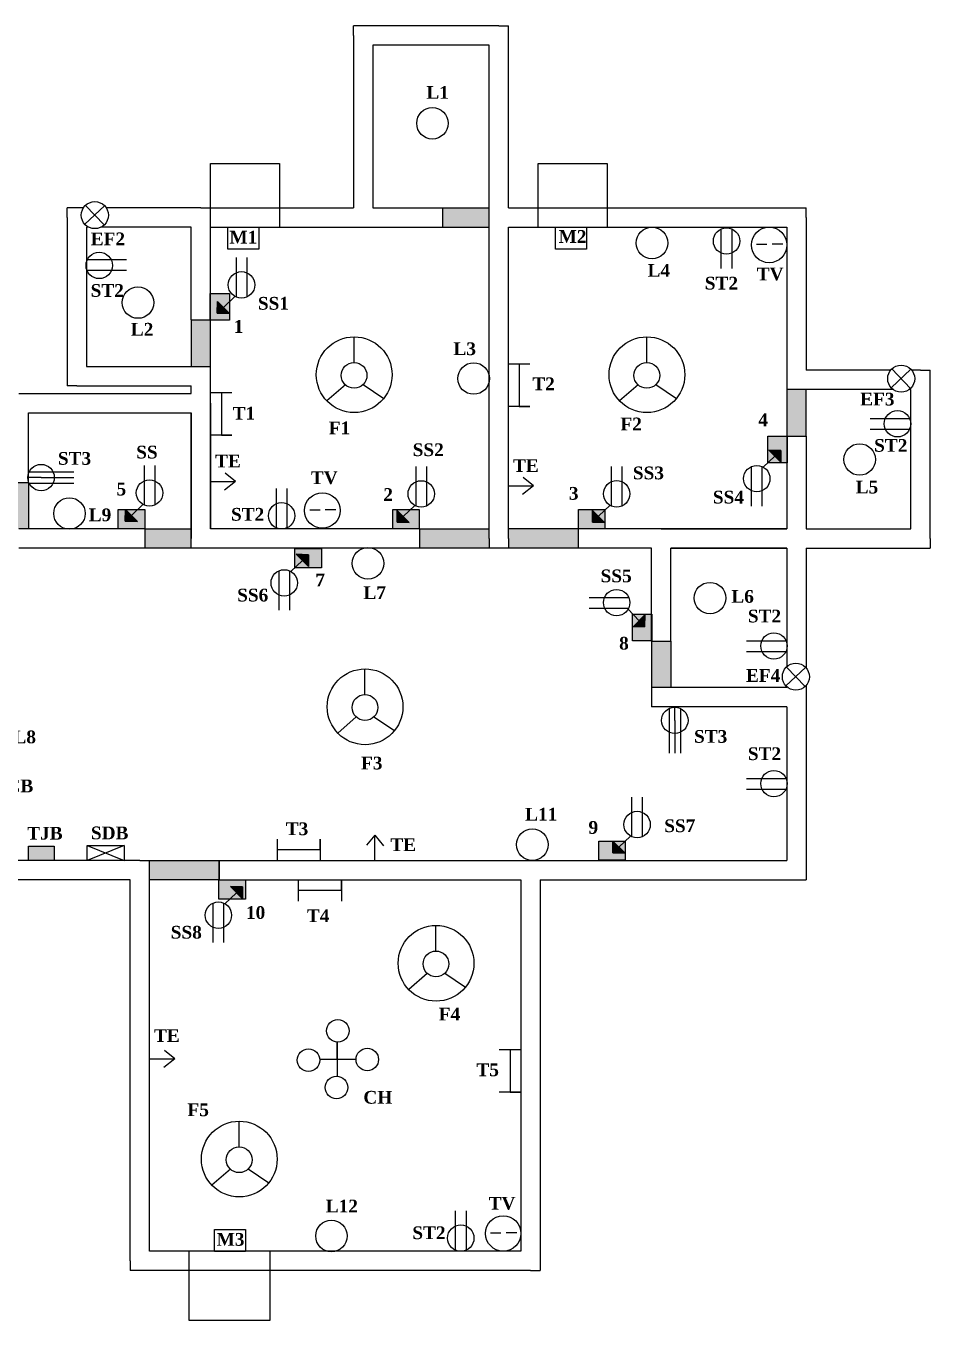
# Model space of a CAD drawing. Header units: inches. Extents: x 2486 to 5464, y -1217 to 422.
# Drawn here: x 4997 to 5464, y -286 to 382 of the extents above; entities that cross this region are included whole.
import ezdxf

# ---------------------------------------------------------------- set-up
doc = ezdxf.new("R2010")
doc.units = ezdxf.units.IN
doc.header["$MEASUREMENT"] = 0

msp = doc.modelspace()

# ---------------------------------------------------------------- hatches: boundary and pattern name
h = msp.add_hatch(color=256)
h.set_gradient(color2=(105, 105, 105), one_color=1, tint=0.41, name='CYLINDER')
h.paths.add_polyline_path([(5235.97, 278.48), (5235.97, 283.48), (5235.97, 288.48), (5211.97, 288.48), (5211.97, 278.48)])
h = msp.add_hatch(color=256)
h.set_gradient(color1=(91, 89, 95), color2=(56, 54, 58), one_color=1, tint=0.22, name='CYLINDER')
h.paths.add_polyline_path([(5091.9, 244.12), (5091.9, 230.43), (5101.81, 230.43), (5101.81, 244.12)])
h = msp.add_hatch(color=256)
h.set_gradient(color1=(189, 189, 189), one_color=1, tint=1, name='CYLINDER')
h.paths.add_polyline_path([(5091.9, 244.12), (5091.9, 230.43), (5101.81, 230.43), (5101.81, 244.12)])
h = msp.add_hatch(color=256)
h.set_gradient(color1=(189, 189, 189), color2=(207, 207, 207), one_color=1, tint=0.81, name='CYLINDER')
h.paths.add_polyline_path([(5101.81, 244.12), (5091.9, 244.12), (5091.9, 230.43), (5101.81, 230.43)])
h = msp.add_hatch(color=256)
h.set_gradient(color1=(161, 161, 161), color2=(105, 105, 105), one_color=1, tint=0.41, name='CYLINDER')
h.paths.add_polyline_path([(5091.9, 244.12), (5091.9, 230.43), (5101.81, 230.43), (5101.81, 244.12)])
h = msp.add_hatch(color=256)
h.set_gradient(color1=(161, 161, 161), color2=(158, 158, 158), one_color=1, tint=0.62, name='CYLINDER')
h.paths.add_polyline_path([(5091.9, 230.43), (5101.81, 230.43), (5101.81, 244.12), (5091.9, 244.12)])
h = msp.add_hatch(color=256)
h.set_gradient(color2=(0, 0, 0), one_color=1)
h.paths.add_polyline_path([(5095.54, 240.1), (5095.49, 234.04), (5101.8, 233.84)])
h = msp.add_hatch(color=256)
h.set_gradient(color2=(105, 105, 105), one_color=1, tint=0.41, name='CYLINDER')
h.paths.add_polyline_path([(5091.97, 230.48), (5081.97, 230.48), (5081.97, 206.48), (5086.97, 206.48), (5091.97, 206.48)])
h = msp.add_hatch(color=256)
h.set_gradient(color2=(105, 105, 105), one_color=1, tint=0.41, name='CYLINDER')
h.paths.add_polyline_path([(5389.97, 170.48), (5399.97, 170.48), (5399.97, 194.48), (5394.97, 194.48), (5389.97, 194.48)])
h = msp.add_hatch(color=256)
h.set_gradient(color1=(91, 89, 95), color2=(56, 54, 58), one_color=1, tint=0.22, name='CYLINDER')
h.paths.add_polyline_path([(5380.09, 170.4), (5380.09, 156.71), (5390, 156.71), (5390, 170.4)])
h = msp.add_hatch(color=256)
h.set_gradient(color1=(189, 189, 189), one_color=1, tint=1, name='CYLINDER')
h.paths.add_polyline_path([(5380.09, 170.4), (5380.09, 156.71), (5390, 156.71), (5390, 170.4)])
h = msp.add_hatch(color=256)
h.set_gradient(color1=(189, 189, 189), color2=(207, 207, 207), one_color=1, tint=0.81, name='CYLINDER')
h.paths.add_polyline_path([(5390, 170.4), (5380.09, 170.4), (5380.09, 156.71), (5390, 156.71)])
h = msp.add_hatch(color=256)
h.set_gradient(color1=(161, 161, 161), color2=(105, 105, 105), one_color=1, tint=0.41, name='CYLINDER')
h.paths.add_polyline_path([(5380.09, 170.4), (5380.09, 156.71), (5390, 156.71), (5390, 170.4)])
h = msp.add_hatch(color=256)
h.set_gradient(color1=(161, 161, 161), color2=(158, 158, 158), one_color=1, tint=0.62, name='CYLINDER')
h.paths.add_polyline_path([(5380.09, 156.71), (5390, 156.71), (5390, 170.4), (5380.09, 170.4)])
h = msp.add_hatch(color=256)
h.set_gradient(color2=(0, 0, 0), one_color=1)
h.paths.add_polyline_path([(5386.81, 157), (5386.86, 163.05), (5380.54, 163.26)])
h = msp.add_hatch(color=256)
h.set_gradient(color2=(105, 105, 105), one_color=1, tint=0.41, name='CYLINDER')
h.paths.add_polyline_path([(4987.97, 122.48), (4992.97, 122.48), (4997.97, 122.48), (4997.97, 146.48), (4987.97, 146.48)])
h = msp.add_hatch(color=256)
h.set_gradient(color1=(91, 89, 95), color2=(56, 54, 58), one_color=1, tint=0.22, name='CYLINDER')
h.paths.add_polyline_path([(5058, 132.48), (5044.3, 132.48), (5044.3, 122.57), (5058, 122.57)])
h = msp.add_hatch(color=256)
h.set_gradient(color1=(189, 189, 189), one_color=1, tint=1, name='CYLINDER')
h.paths.add_polyline_path([(5058, 132.48), (5044.3, 132.48), (5044.3, 122.57), (5058, 122.57)])
h = msp.add_hatch(color=256)
h.set_gradient(color1=(189, 189, 189), color2=(207, 207, 207), one_color=1, tint=0.81, name='CYLINDER')
h.paths.add_polyline_path([(5058, 122.57), (5058, 132.48), (5044.3, 132.48), (5044.3, 122.57)])
h = msp.add_hatch(color=256)
h.set_gradient(color1=(161, 161, 161), color2=(105, 105, 105), one_color=1, tint=0.41, name='CYLINDER')
h.paths.add_polyline_path([(5058, 132.48), (5044.3, 132.48), (5044.3, 122.57), (5058, 122.57)])
h = msp.add_hatch(color=256)
h.set_gradient(color1=(161, 161, 161), color2=(158, 158, 158), one_color=1, tint=0.62, name='CYLINDER')
h.paths.add_polyline_path([(5044.3, 132.48), (5044.3, 122.57), (5058, 122.57), (5058, 132.48)])
h = msp.add_hatch(color=256)
h.set_gradient(color2=(0, 0, 0), one_color=1)
h.paths.add_polyline_path([(5047.99, 132.53), (5047.94, 126.47), (5054.25, 126.27)])
h = msp.add_hatch(color=256)
h.set_gradient(color1=(91, 89, 95), color2=(56, 54, 58), one_color=1, tint=0.22, name='CYLINDER')
h.paths.add_polyline_path([(5199.89, 132.48), (5186.2, 132.48), (5186.2, 122.57), (5199.89, 122.57)])
h = msp.add_hatch(color=256)
h.set_gradient(color1=(189, 189, 189), one_color=1, tint=1, name='CYLINDER')
h.paths.add_polyline_path([(5199.89, 132.48), (5186.2, 132.48), (5186.2, 122.57), (5199.89, 122.57)])
h = msp.add_hatch(color=256)
h.set_gradient(color1=(189, 189, 189), color2=(207, 207, 207), one_color=1, tint=0.81, name='CYLINDER')
h.paths.add_polyline_path([(5199.89, 122.57), (5199.89, 132.48), (5186.2, 132.48), (5186.2, 122.57)])
h = msp.add_hatch(color=256)
h.set_gradient(color1=(161, 161, 161), color2=(105, 105, 105), one_color=1, tint=0.41, name='CYLINDER')
h.paths.add_polyline_path([(5199.89, 132.48), (5186.2, 132.48), (5186.2, 122.57), (5199.89, 122.57)])
h = msp.add_hatch(color=256)
h.set_gradient(color1=(161, 161, 161), color2=(158, 158, 158), one_color=1, tint=0.62, name='CYLINDER')
h.paths.add_polyline_path([(5186.2, 132.48), (5186.2, 122.57), (5199.89, 122.57), (5199.89, 132.48)])
h = msp.add_hatch(color=256)
h.set_gradient(color2=(0, 0, 0), one_color=1)
h.paths.add_polyline_path([(5188.45, 132.05), (5188.41, 126), (5194.72, 125.79)])
h = msp.add_hatch(color=256)
h.set_gradient(color1=(91, 89, 95), color2=(56, 54, 58), one_color=1, tint=0.22, name='CYLINDER')
h.paths.add_polyline_path([(5295.83, 132.48), (5282.14, 132.48), (5282.14, 122.57), (5295.83, 122.57)])
h = msp.add_hatch(color=256)
h.set_gradient(color1=(189, 189, 189), one_color=1, tint=1, name='CYLINDER')
h.paths.add_polyline_path([(5295.83, 132.48), (5282.14, 132.48), (5282.14, 122.57), (5295.83, 122.57)])
h = msp.add_hatch(color=256)
h.set_gradient(color1=(189, 189, 189), color2=(207, 207, 207), one_color=1, tint=0.81, name='CYLINDER')
h.paths.add_polyline_path([(5295.83, 122.57), (5295.83, 132.48), (5282.14, 132.48), (5282.14, 122.57)])
h = msp.add_hatch(color=256)
h.set_gradient(color1=(161, 161, 161), color2=(105, 105, 105), one_color=1, tint=0.41, name='CYLINDER')
h.paths.add_polyline_path([(5295.83, 132.48), (5282.14, 132.48), (5282.14, 122.57), (5295.83, 122.57)])
h = msp.add_hatch(color=256)
h.set_gradient(color1=(161, 161, 161), color2=(158, 158, 158), one_color=1, tint=0.62, name='CYLINDER')
h.paths.add_polyline_path([(5282.14, 132.48), (5282.14, 122.57), (5295.83, 122.57), (5295.83, 132.48)])
h = msp.add_hatch(color=256)
h.set_gradient(color2=(0, 0, 0), one_color=1)
h.paths.add_polyline_path([(5289.47, 132.09), (5289.42, 126.03), (5295.73, 125.83)])
h = msp.add_hatch(color=256)
h.set_gradient(color2=(105, 105, 105), one_color=1, tint=0.41, name='CYLINDER')
h.paths.add_polyline_path([(5057.97, 122.48), (5057.97, 112.48), (5081.97, 112.48), (5081.97, 117.48), (5081.97, 122.48)])
h = msp.add_hatch(color=256)
h.set_gradient(color2=(105, 105, 105), one_color=1, tint=0.41, name='CYLINDER')
h.paths.add_polyline_path([(5199.97, 122.48), (5199.97, 112.48), (5235.97, 112.48), (5235.97, 117.48), (5235.97, 122.48)])
h = msp.add_hatch(color=256)
h.set_gradient(color2=(105, 105, 105), one_color=1, tint=0.41, name='CYLINDER')
h.paths.add_polyline_path([(5245.97, 122.48), (5245.97, 117.48), (5245.97, 112.48), (5281.97, 112.48), (5281.97, 122.48)])
h = msp.add_hatch(color=256)
h.set_gradient(color1=(91, 89, 95), color2=(56, 54, 58), one_color=1, tint=0.22, name='CYLINDER')
h.paths.add_polyline_path([(5149.28, 112.35), (5135.59, 112.35), (5135.59, 102.44), (5149.28, 102.44)])
h = msp.add_hatch(color=256)
h.set_gradient(color1=(189, 189, 189), one_color=1, tint=1, name='CYLINDER')
h.paths.add_polyline_path([(5149.28, 112.35), (5135.59, 112.35), (5135.59, 102.44), (5149.28, 102.44)])
h = msp.add_hatch(color=256)
h.set_gradient(color1=(189, 189, 189), color2=(207, 207, 207), one_color=1, tint=0.81, name='CYLINDER')
h.paths.add_polyline_path([(5149.28, 102.44), (5149.28, 112.35), (5135.59, 112.35), (5135.59, 102.44)])
h = msp.add_hatch(color=256)
h.set_gradient(color1=(161, 161, 161), color2=(105, 105, 105), one_color=1, tint=0.41, name='CYLINDER')
h.paths.add_polyline_path([(5149.28, 112.35), (5135.59, 112.35), (5135.59, 102.44), (5149.28, 102.44)])
h = msp.add_hatch(color=256)
h.set_gradient(color1=(161, 161, 161), color2=(158, 158, 158), one_color=1, tint=0.62, name='CYLINDER')
h.paths.add_polyline_path([(5135.59, 112.35), (5135.59, 102.44), (5149.28, 102.44), (5149.28, 112.35)])
h = msp.add_hatch(color=256)
h.set_gradient(color2=(0, 0, 0), one_color=1)
h.paths.add_polyline_path([(5142.59, 103.11), (5142.64, 109.16), (5136.33, 109.37)])
h = msp.add_hatch(color=256)
h.set_gradient(color1=(91, 89, 95), color2=(56, 54, 58), one_color=1, tint=0.22, name='CYLINDER')
h.paths.add_polyline_path([(5310.17, 78.35), (5310.17, 64.66), (5320.08, 64.66), (5320.08, 78.35)])
h = msp.add_hatch(color=256)
h.set_gradient(color1=(189, 189, 189), one_color=1, tint=1, name='CYLINDER')
h.paths.add_polyline_path([(5310.17, 78.35), (5310.17, 64.66), (5320.08, 64.66), (5320.08, 78.35)])
h = msp.add_hatch(color=256)
h.set_gradient(color1=(189, 189, 189), color2=(207, 207, 207), one_color=1, tint=0.81, name='CYLINDER')
h.paths.add_polyline_path([(5320.08, 78.35), (5310.17, 78.35), (5310.17, 64.66), (5320.08, 64.66)])
h = msp.add_hatch(color=256)
h.set_gradient(color1=(161, 161, 161), color2=(105, 105, 105), one_color=1, tint=0.41, name='CYLINDER')
h.paths.add_polyline_path([(5310.17, 78.35), (5310.17, 64.66), (5320.08, 64.66), (5320.08, 78.35)])
h = msp.add_hatch(color=256)
h.set_gradient(color1=(161, 161, 161), color2=(158, 158, 158), one_color=1, tint=0.62, name='CYLINDER')
h.paths.add_polyline_path([(5310.17, 64.66), (5320.08, 64.66), (5320.08, 78.35), (5310.17, 78.35)])
h = msp.add_hatch(color=256)
h.set_gradient(color2=(0, 0, 0), one_color=1)
h.paths.add_polyline_path([(5310.45, 71.9), (5316.51, 71.85), (5316.71, 78.17)])
h = msp.add_hatch(color=256)
h.set_gradient(color2=(105, 105, 105), one_color=1, tint=0.41, name='CYLINDER')
h.paths.add_polyline_path([(5329.97, 64.48), (5319.97, 64.48), (5319.97, 40.48), (5324.97, 40.48), (5329.97, 40.48)])
h = msp.add_hatch(color=256)
h.set_gradient(color1=(91, 89, 95), color2=(56, 54, 58), one_color=1, tint=0.22, name='CYLINDER')
h.paths.add_polyline_path([(5306.38, -38.89), (5292.69, -38.89), (5292.69, -48.8), (5306.38, -48.8)])
h = msp.add_hatch(color=256)
h.set_gradient(color1=(189, 189, 189), one_color=1, tint=1, name='CYLINDER')
h.paths.add_polyline_path([(5306.38, -38.89), (5292.69, -38.89), (5292.69, -48.8), (5306.38, -48.8)])
h = msp.add_hatch(color=256)
h.set_gradient(color1=(189, 189, 189), color2=(207, 207, 207), one_color=1, tint=0.81, name='CYLINDER')
h.paths.add_polyline_path([(5306.38, -48.8), (5306.38, -38.89), (5292.69, -38.89), (5292.69, -48.8)])
h = msp.add_hatch(color=256)
h.set_gradient(color1=(161, 161, 161), color2=(105, 105, 105), one_color=1, tint=0.41, name='CYLINDER')
h.paths.add_polyline_path([(5306.38, -38.89), (5292.69, -38.89), (5292.69, -48.8), (5306.38, -48.8)])
h = msp.add_hatch(color=256)
h.set_gradient(color1=(161, 161, 161), color2=(158, 158, 158), one_color=1, tint=0.62, name='CYLINDER')
h.paths.add_polyline_path([(5292.69, -38.89), (5292.69, -48.8), (5306.38, -48.8), (5306.38, -38.89)])
h = msp.add_hatch(color=256)
h.set_gradient(color2=(0, 0, 0), one_color=1)
h.paths.add_polyline_path([(5300.02, -38.83), (5299.97, -44.89), (5306.28, -45.1)])
h = msp.add_hatch(color=256)
h.set_gradient(color1=(153, 153, 0), color2=(143, 143, 0), one_color=1, tint=0.28)
h.paths.add_polyline_path([(4997.89, -48.89), (5011.22, -48.89), (5011.22, -41.52), (4997.89, -41.52)])
h = msp.add_hatch(color=256)
h.set_gradient(color1=(153, 153, 0), color2=(143, 143, 0), one_color=1, tint=0.28)
h.paths.add_polyline_path([(4997.89, -48.89), (5011.22, -48.89), (5011.22, -41.52), (4997.89, -41.52)])
h = msp.add_hatch(color=256)
h.set_gradient(color2=(105, 105, 105), one_color=1, tint=0.41, name='CYLINDER')
h.paths.add_polyline_path([(5060.43, -48.87), (5060.43, -58.87), (5096.43, -58.87), (5096.43, -48.87)])
h = msp.add_hatch(color=256)
h.set_gradient(color1=(91, 89, 95), color2=(56, 54, 58), one_color=1, tint=0.22, name='CYLINDER')
h.paths.add_polyline_path([(5110.06, -58.9), (5096.37, -58.9), (5096.37, -68.81), (5110.06, -68.81)])
h = msp.add_hatch(color=256)
h.set_gradient(color1=(189, 189, 189), one_color=1, tint=1, name='CYLINDER')
h.paths.add_polyline_path([(5110.06, -58.9), (5096.37, -58.9), (5096.37, -68.81), (5110.06, -68.81)])
h = msp.add_hatch(color=256)
h.set_gradient(color1=(189, 189, 189), color2=(207, 207, 207), one_color=1, tint=0.81, name='CYLINDER')
h.paths.add_polyline_path([(5110.06, -68.81), (5110.06, -58.9), (5096.37, -58.9), (5096.37, -68.81)])
h = msp.add_hatch(color=256)
h.set_gradient(color1=(161, 161, 161), color2=(105, 105, 105), one_color=1, tint=0.41, name='CYLINDER')
h.paths.add_polyline_path([(5110.06, -58.9), (5096.37, -58.9), (5096.37, -68.81), (5110.06, -68.81)])
h = msp.add_hatch(color=256)
h.set_gradient(color1=(161, 161, 161), color2=(158, 158, 158), one_color=1, tint=0.62, name='CYLINDER')
h.paths.add_polyline_path([(5096.37, -58.9), (5096.37, -68.81), (5110.06, -68.81), (5110.06, -58.9)])
h = msp.add_hatch(color=256)
h.set_gradient(color2=(0, 0, 0), one_color=1)
h.paths.add_polyline_path([(5108.53, -68.63), (5108.58, -62.58), (5102.26, -62.37)])

# ---------------------------------------------------------------- linework, layer by layer
for p, q in [((5170.97, 382.48), (5165.97, 382.48)), ((5165.97, 377.48), (5165.97, 382.48)), ((5240.97, 382.48), (5170.97, 382.48)), ((5240.97, 382.48), (5245.97, 382.48)), ((5245.97, 377.48), (5245.97, 382.48)), ((5165.97, 377.48), (5165.97, 288.48)), ((5245.97, 288.48), (5245.97, 377.48)), ((5235.97, 372.48), (5175.97, 372.48)), ((5175.97, 372.48), (5175.97, 288.48)), ((5235.97, 283.48), (5235.97, 372.48)), ((5091.97, 278.48), (5091.97, 311.44)), ((5091.97, 311.44), (5127.59, 311.44)), ((5127.59, 311.44), (5127.59, 278.48)), ((5261.4, 278.48), (5261.4, 311.44)), ((5261.4, 311.44), (5297.02, 311.44)), ((5297.02, 311.44), (5297.02, 278.48)), ((5022.97, 288.48), (5017.97, 288.48)), ((5017.97, 283.48), (5017.97, 288.48)), ((5026.35, 288.48), (5022.97, 288.48)), ((5037.26, 289.48), (5027.03, 279.97)), ((5027.34, 289.69), (5037.01, 279.59)), ((5086.97, 288.48), (5038.05, 288.48)), ((5086.97, 288.48), (5165.97, 288.48)), ((5175.97, 288.48), (5211.97, 288.48)), ((5175.97, 288.48), (5211.97, 288.48)), ((5211.97, 288.48), (5211.97, 278.48)), ((5211.97, 288.48), (5235.97, 288.48)), ((5245.97, 288.48), (5394.97, 288.48)), ((5394.97, 288.48), (5399.97, 288.48)), ((5399.97, 283.48), (5399.97, 288.48)), ((5017.97, 283.48), (5017.97, 201.48)), ((5235.97, 117.48), (5235.97, 283.48)), ((5399.97, 283.48), (5399.97, 204.48)), ((5027.97, 278.48), (5027.97, 206.48)), ((5028.95, 278.48), (5027.97, 278.48)), ((5081.97, 278.48), (5035.46, 278.48)), ((5081.97, 230.48), (5081.97, 278.48)), ((5081.97, 230.48), (5081.97, 278.48)), ((5091.97, 278.48), (5211.97, 278.48)), ((5091.97, 230.48), (5091.97, 278.48)), ((5091.97, 230.48), (5091.97, 278.48)), ((5116.97, 278.48), (5116.97, 267.13)), ((5170.97, 278.48), (5211.97, 278.48)), ((5211.97, 278.48), (5235.97, 278.48)), ((5245.97, 278.48), (5389.97, 278.48)), ((5245.97, 117.48), (5245.97, 278.48)), ((5286.38, 278.49), (5286.38, 267.15)), ((5356.04, 257.15), (5356.04, 277.56)), ((5361.6, 257.15), (5361.6, 277.5)), ((5389.97, 278.48), (5389.97, 194.48)), ((5374.2, 269.58), (5379.56, 269.58)), ((5387.77, 269.58), (5382.24, 269.58)), ((5048.6, 261.53), (5028.25, 261.53)), ((5105.17, 262.77), (5105.17, 242.42)), ((5110.72, 262.77), (5110.72, 242.36)), ((5048.6, 255.98), (5028.19, 255.98)), ((5091.9, 244.12), (5101.81, 244.12)), ((5104.63, 242.69), (5098.63, 237.01)), ((5095.49, 234.04), (5095.54, 240.1)), ((5095.54, 240.1), (5101.8, 233.84)), ((5081.97, 230.48), (5091.97, 230.48)), ((5081.97, 230.48), (5081.97, 206.48)), ((5091.97, 206.48), (5091.97, 230.48)), ((5095.49, 234.04), (5101.8, 233.84)), ((5166.19, 208.51), (5166.19, 221.78)), ((5317.5, 208.51), (5317.5, 221.78)), ((5245.9, 207.81), (5257, 207.81)), ((5251.62, 207.81), (5251.62, 185.74)), ((5017.97, 201.48), (5017.97, 196.48)), ((5027.97, 206.48), (5086.97, 206.48)), ((5086.97, 206.48), (5091.97, 206.48)), ((5091.97, 122.48), (5091.97, 206.48)), ((5091.97, 201.48), (5091.97, 206.48)), ((5443.53, 204.48), (5399.97, 204.48)), ((5454.08, 204.97), (5443.85, 195.45)), ((5444.16, 205.17), (5453.82, 195.08)), ((5458.97, 204.48), (5454.5, 204.48)), ((5458.97, 204.48), (5463.97, 204.48)), ((5463.97, 199.48), (5463.97, 204.48)), ((5022.97, 196.48), (5017.97, 196.48)), ((5022.97, 196.48), (5081.97, 196.48)), ((5081.97, 192.48), (5081.97, 196.48)), ((5161.7, 196.95), (5152.13, 188.63)), ((5170.86, 197.07), (5181.51, 189.91)), ((5313.01, 196.95), (5303.44, 188.63)), ((5322.17, 197.07), (5332.82, 189.91)), ((5389.97, 199.48), (5389.97, 194.48)), ((5394.97, 194.48), (5389.97, 194.48)), ((5389.97, 194.48), (5389.97, 170.48)), ((5444.93, 194.48), (5394.97, 194.48)), ((5399.97, 170.48), (5399.97, 194.48)), ((5453.97, 194.48), (5453.1, 194.48)), ((5453.97, 122.48), (5453.97, 194.48)), ((5463.97, 117.48), (5463.97, 199.48)), ((4992.97, 192.48), (4997.47, 192.48)), ((4997.47, 192.48), (5008.18, 192.48)), ((5008.18, 192.48), (5081.97, 192.48)), ((5091.9, 193.03), (5103, 193.03)), ((5091.97, 187.48), (5091.97, 122.48)), ((5097.62, 193.03), (5097.62, 170.95)), ((4997.97, 182.48), (4998.53, 182.48)), ((4997.97, 146.48), (4997.97, 182.48)), ((4998.53, 182.48), (5007.11, 182.48)), ((5007.11, 182.48), (5081.97, 182.48)), ((5081.97, 117.48), (5081.97, 182.48)), ((5081.97, 182.48), (5081.97, 117.48)), ((5257, 185.74), (5245.9, 185.74)), ((5251.62, 185.74), (5257, 185.74)), ((5432.96, 179.56), (5453.37, 179.56)), ((5432.96, 174.01), (5453.32, 174.01)), ((5103, 170.95), (5091.9, 170.95)), ((5097.62, 170.95), (5103, 170.95)), ((5380.09, 170.4), (5390, 170.4)), ((5389.97, 170.48), (5389.97, 122.48)), ((5389.97, 170.48), (5389.97, 122.48)), ((5389.97, 170.48), (5399.97, 170.48)), ((5399.97, 170.48), (5399.97, 122.48)), ((5399.97, 170.48), (5399.97, 122.48)), ((5386.81, 157), (5380.54, 163.26)), ((5386.86, 163.05), (5380.54, 163.26)), ((5386.86, 163.05), (5386.81, 157)), ((5057.62, 155.2), (5057.62, 134.85)), ((5063.17, 155.2), (5063.17, 134.79)), ((5198.09, 154.72), (5198.09, 134.37)), ((5203.64, 154.72), (5203.64, 134.31)), ((5299.1, 154.76), (5299.1, 134.41)), ((5304.65, 154.76), (5304.65, 134.35)), ((5371.62, 134.33), (5371.62, 154.74)), ((5377.18, 134.33), (5377.18, 154.68)), ((5377.71, 154.41), (5383.72, 160.09)), ((5004.4, 149.01), (4997.56, 149.01)), ((4998.25, 151.99), (5021.42, 151.99)), ((5004.4, 149.01), (5021.42, 149.01)), ((5104.89, 146.95), (5099.65, 151.3)), ((5258.89, 144.72), (5253.64, 149.06)), ((4987.97, 146.48), (4997.97, 146.48)), ((4997.97, 146.48), (4997.97, 122.48)), ((4998.19, 146.16), (5021.42, 146.16)), ((5091.87, 146.95), (5104.89, 146.95)), ((5104.89, 146.95), (5099.28, 142.43)), ((5125.92, 143.44), (5125.92, 123.09)), ((5131.47, 143.44), (5131.47, 123.03)), ((5245.87, 144.72), (5258.89, 144.72)), ((5258.89, 144.72), (5253.27, 140.19)), ((5057.08, 135.12), (5051.08, 129.44)), ((5197.55, 134.64), (5191.54, 128.96)), ((5298.56, 134.68), (5292.56, 129)), ((5047.94, 126.47), (5047.99, 132.53)), ((5047.99, 132.53), (5054.25, 126.27)), ((5058, 132.48), (5058, 122.57)), ((5143.25, 132.31), (5148.61, 132.31)), ((5156.82, 132.31), (5151.29, 132.31)), ((5188.41, 126), (5188.45, 132.05)), ((5188.45, 132.05), (5194.72, 125.79)), ((5199.89, 132.48), (5199.89, 122.57)), ((5289.42, 126.03), (5289.47, 132.09)), ((5289.47, 132.09), (5295.73, 125.83)), ((5295.83, 132.48), (5295.83, 122.57)), ((5057.97, 122.48), (4992.97, 122.48)), ((5047.94, 126.47), (5054.25, 126.27)), ((5057.97, 122.48), (5057.97, 112.48)), ((5057.97, 122.48), (5081.97, 122.48)), ((5199.97, 122.48), (5091.97, 122.48)), ((5188.41, 126), (5194.72, 125.79)), ((5199.97, 122.48), (5199.97, 112.48)), ((5199.97, 122.48), (5235.97, 122.48)), ((5281.97, 122.48), (5245.97, 122.48)), ((5389.97, 122.48), (5281.97, 122.48)), ((5281.97, 122.48), (5281.97, 112.48)), ((5289.42, 126.03), (5295.73, 125.83)), ((5324.97, 122.48), (5389.97, 122.48)), ((5399.97, 122.48), (5453.97, 122.48)), ((5081.97, 112.48), (5081.97, 117.48)), ((5235.97, 117.48), (5235.97, 112.48)), ((5245.97, 117.48), (5245.97, 112.48)), ((5463.97, 117.48), (5463.97, 112.48)), ((5057.97, 112.48), (4992.97, 112.48)), ((5081.97, 112.48), (5057.97, 112.48)), ((5086.97, 112.48), (5081.97, 112.48)), ((5199.97, 112.48), (5086.97, 112.48)), ((5142.59, 103.11), (5136.33, 109.37)), ((5142.64, 109.16), (5136.33, 109.37)), ((5142.64, 109.16), (5142.59, 103.11)), ((5149.28, 112.35), (5149.28, 102.44)), ((5235.97, 112.48), (5199.97, 112.48)), ((5241.32, 112.48), (5235.97, 112.48)), ((5281.97, 112.48), (5241.32, 112.48)), ((5319.97, 112.48), (5281.97, 112.48)), ((5319.97, 64.48), (5319.97, 112.48)), ((5389.97, 112.48), (5329.97, 112.48)), ((5329.97, 64.48), (5329.97, 112.48)), ((5329.97, 112.48), (5389.97, 112.48)), ((5389.97, 112.48), (5389.97, 51.34)), ((5399.97, 112.48), (5399.97, 50.52)), ((5399.97, 112.48), (5458.97, 112.48)), ((5458.97, 112.48), (5463.97, 112.48)), ((5127.41, 80.44), (5127.41, 100.85)), ((5132.96, 80.44), (5132.96, 100.79)), ((5133.5, 100.52), (5139.5, 106.2)), ((5287.78, 87.08), (5308.19, 87.08)), ((5287.78, 81.53), (5308.13, 81.53)), ((5307.86, 81), (5313.54, 74.99)), ((5310.17, 78.35), (5320.08, 78.35)), ((5310.45, 71.9), (5316.71, 78.17)), ((5316.51, 71.85), (5316.71, 78.17)), ((5316.51, 71.85), (5310.45, 71.9)), ((5319.97, 64.48), (5329.97, 64.48)), ((5319.97, 64.48), (5319.97, 30.48)), ((5329.97, 64.48), (5329.97, 40.48)), ((5369.12, 64.69), (5389.53, 64.69)), ((5369.12, 59.14), (5389.47, 59.14)), ((5171.82, 36.85), (5171.82, 50.12)), ((5399.63, 50.9), (5389.4, 41.38)), ((5389.71, 51.1), (5399.37, 41.01)), ((5324.97, 40.48), (5319.97, 40.48)), ((5389.97, 40.48), (5324.97, 40.48)), ((5389.97, 40.82), (5389.97, 40.48)), ((5399.97, 41.64), (5399.97, 35.48)), ((5399.97, 35.42), (5399.97, -53.87)), ((5324.97, 30.48), (5319.97, 30.48)), ((5389.97, 30.48), (5324.97, 30.48)), ((5329.14, 29.74), (5329.14, 6.5)), ((5331.99, 23.53), (5331.99, 30.36)), ((5334.97, 29.68), (5334.97, 6.5)), ((5389.97, 30.48), (5389.97, -48.87)), ((5167.34, 25.29), (5157.77, 16.98)), ((5176.5, 25.41), (5187.14, 18.25)), ((5331.99, 23.53), (5331.99, 6.5)), ((5369.12, -6.45), (5389.53, -6.45)), ((5369.12, -12), (5389.47, -12)), ((5309.65, -16.16), (5309.65, -36.52)), ((5315.2, -16.16), (5315.2, -36.57)), ((5126.6, -48.88), (5126.6, -37.79)), ((5148.68, -43.16), (5148.68, -37.79)), ((5148.68, -37.79), (5148.68, -48.88)), ((5176.9, -35.73), (5172.56, -40.98)), ((5176.9, -48.75), (5176.9, -35.73)), ((5176.9, -35.73), (5181.42, -41.35)), ((5299.97, -44.89), (5300.02, -38.83)), ((5300.02, -38.83), (5306.28, -45.1)), ((5309.11, -36.24), (5303.11, -41.92)), ((5306.38, -38.89), (5306.38, -48.8)), ((5028.15, -41.21), (5047.34, -48.88)), ((5047.34, -41.21), (5028.15, -48.88)), ((5126.6, -43.16), (5148.68, -43.16)), ((5299.97, -44.89), (5306.28, -45.1)), ((5055.43, -48.87), (4969.65, -48.87)), ((5055.43, -48.87), (5060.43, -48.87)), ((5060.43, -58.87), (5060.43, -48.87)), ((5060.43, -48.87), (5096.43, -48.87)), ((5096.43, -48.87), (5257.43, -48.87)), ((5096.43, -58.87), (5096.43, -48.87)), ((5096.43, -48.87), (5096.43, -58.87)), ((5257.43, -48.87), (5389.97, -48.87)), ((5050.43, -58.87), (4964.65, -58.87)), ((5050.43, -255.87), (5050.43, -58.87)), ((5060.43, -250.87), (5060.43, -58.87)), ((5096.43, -58.87), (5060.43, -58.87)), ((5096.43, -58.87), (5252.43, -58.87)), ((5110.06, -58.9), (5110.06, -68.81)), ((5137.55, -69.91), (5137.55, -58.81)), ((5159.62, -64.19), (5159.62, -58.81)), ((5159.62, -58.81), (5159.62, -69.91)), ((5252.43, -58.87), (5252.43, -250.87)), ((5262.43, -58.87), (5262.43, -255.87)), ((5262.43, -58.87), (5394.97, -58.87)), ((5394.97, -58.87), (5399.97, -58.87)), ((5399.97, -53.87), (5399.97, -58.87)), ((5099.43, -71.22), (5105.44, -65.55)), ((5108.53, -68.63), (5102.26, -62.37)), ((5108.58, -62.58), (5102.26, -62.37)), ((5108.58, -62.58), (5108.53, -68.63)), ((5137.55, -64.19), (5159.62, -64.19)), ((5093.35, -91.3), (5093.35, -70.9)), ((5098.9, -91.3), (5098.9, -70.95)), ((5208.51, -95.7), (5208.51, -82.43)), ((5204.02, -107.26), (5194.45, -115.57)), ((5213.18, -107.13), (5223.83, -114.29)), ((5073.49, -151.42), (5068.24, -147.08)), ((5157.47, -151.61), (5157.47, -142.71)), ((5157.47, -142.71), (5157.47, -160.46)), ((5241.13, -146.57), (5252.23, -146.57)), ((5246.85, -146.57), (5246.85, -168.65)), ((5060.47, -151.42), (5073.49, -151.42)), ((5073.49, -151.42), (5067.87, -155.94)), ((5148.42, -151.61), (5167.22, -151.61)), ((5252.23, -168.65), (5241.13, -168.65)), ((5246.85, -168.65), (5252.23, -168.65)), ((5106.79, -196.91), (5106.79, -183.64)), ((5102.3, -208.47), (5092.73, -216.78)), ((5111.46, -208.34), (5122.11, -215.5)), ((5218.52, -229.9), (5218.52, -250.26)), ((5224.08, -229.9), (5224.08, -250.31)), ((5110.1, -239.58), (5110.1, -250.93)), ((5236.75, -241.33), (5242.11, -241.33)), ((5250.32, -241.33), (5244.79, -241.33)), ((5252.43, -250.87), (5060.43, -250.87)), ((5080.84, -250.87), (5080.84, -286.45)), ((5122.83, -286.45), (5122.83, -250.87)), ((5050.43, -255.87), (5050.43, -260.87)), ((5055.43, -260.87), (5050.43, -260.87)), ((5257.43, -260.87), (5055.43, -260.87)), ((5257.43, -260.87), (5262.43, -260.87)), ((5262.43, -255.87), (5262.43, -260.87)), ((5080.84, -286.45), (5122.83, -286.45))]:
    msp.add_line(p, q)
for points in [[(5116.97, 267.13), (5100.91, 267.13), (5100.91, 278.48), (5116.97, 278.48)], [(5286.38, 267.15), (5270.31, 267.15), (5270.31, 278.49), (5286.38, 278.49)], [(5101.81, 244.12), (5101.81, 230.43), (5091.9, 230.43), (5091.9, 244.12)], [(5390, 170.4), (5390, 156.71), (5380.09, 156.71), (5380.09, 170.4)], [(5058, 122.57), (5044.3, 122.57), (5044.3, 132.48), (5058, 132.48)], [(5199.89, 122.57), (5186.2, 122.57), (5186.2, 132.48), (5199.89, 132.48)], [(5295.83, 122.57), (5282.14, 122.57), (5282.14, 132.48), (5295.83, 132.48)], [(5149.28, 102.44), (5135.59, 102.44), (5135.59, 112.35), (5149.28, 112.35)], [(5320.08, 78.35), (5320.08, 64.66), (5310.17, 64.66), (5310.17, 78.35)], [(5306.38, -48.8), (5292.69, -48.8), (5292.69, -38.89), (5306.38, -38.89)], [(5110.06, -68.81), (5096.37, -68.81), (5096.37, -58.9), (5110.06, -58.9)], [(5110.1, -250.93), (5094.04, -250.93), (5094.04, -239.58), (5110.1, -239.58)]]:
    msp.add_lwpolyline(points)
for points in [[(4997.89, -41.52), (5011.22, -41.52), (5011.22, -48.89), (4997.89, -48.89)], [(4997.89, -41.52), (5011.22, -41.52), (5011.22, -48.89), (4997.89, -48.89)], [(5028.15, -41.21), (5047.34, -41.21), (5047.34, -48.88), (5028.15, -48.88)]]:
    msp.add_lwpolyline(points, close=True)
for centre, radius in [((5206.72, 332.16), 8.15), ((5032.2, 284.67), 6.99), ((5320.24, 270.26), 8.15), ((5358.76, 271.28), 6.83), ((5380.75, 269.25), 9.17), ((5034.47, 258.69), 6.83), ((5108.01, 248.63), 6.83), ((5054.46, 239.48), 8.15), ((5166.26, 202.19), 19.58), ((5317.57, 202.19), 19.58), ((5166.22, 201.85), 6.66), ((5228.01, 200.22), 8.15), ((5317.53, 201.85), 6.66), ((5449.02, 200.15), 6.99), ((5447.1, 176.85), 6.83), ((5427.54, 158.37), 8.15), ((5004.4, 149.01), 6.83), ((5374.34, 148.46), 6.83), ((5060.46, 141.06), 6.83), ((5200.92, 140.59), 6.83), ((5301.94, 140.62), 6.83), ((5149.79, 131.99), 9.17), ((5019.09, 130.46), 8.15), ((5128.76, 129.3), 6.83), ((5173.37, 104.67), 8.15), ((5130.12, 94.57), 6.83), ((5350.19, 86.72), 8.15), ((5301.92, 84.37), 6.83), ((5383.26, 61.98), 6.83), ((5171.89, 30.54), 19.58), ((5394.57, 46.08), 6.99), ((5171.85, 30.19), 6.66), ((5331.99, 23.53), 6.83), ((5383.26, -9.17), 6.83), ((5312.49, -30.3), 6.83), ((5258.32, -40.71), 8.15), ((5096.06, -77.17), 6.83), ((5208.58, -102.01), 19.58), ((5208.54, -102.36), 6.66), ((5157.83, -136.9), 5.82), ((5142.62, -152.09), 5.82), ((5173.04, -151.75), 5.82), ((5157.16, -166.27), 5.82), ((5106.86, -203.22), 19.58), ((5106.82, -203.57), 6.66), ((5243.3, -241.65), 9.17), ((5154.51, -242.97), 8.15), ((5221.36, -244.04), 6.83)]:
    msp.add_circle(centre, radius)

# ---------------------------------------------------------------- texts
at = {"color": 1, "char_height": 6.6, "attachment_point": 1}
for s, insert in [('{\\fTimes New Roman|b1|i0|c0|p18;\\C256;L1}', (5203.59, 351.39)), ('{\\fTimes New Roman|b1|i0|c0|p18;\\C256;EF2}', (5030.09, 275.69)), ('{\\fTimes New Roman|b1|i0|c0|p18;\\C256;M1}', (5101.79, 276.56)), ('{\\fTimes New Roman|b1|i0|c0|p18;\\C256;M2}', (5271.92, 276.94)), ('{\\fTimes New Roman|b1|i0|c0|p18;\\C256;L4}', (5317.92, 259.42)), ('{\\fTimes New Roman|b1|i0|c0|p18;\\C256;TV}', (5374.36, 257.54)), ('{\\fTimes New Roman|b1|i0|c0|p18;\\C256;ST2}', (5030.03, 249.04)), ('{\\fTimes New Roman|b1|i0|c0|p18;\\C256;ST2}', (5347.49, 252.81)), ('{\\fTimes New Roman|b1|i0|c0|p18;\\C256;SS1}', (5116.48, 242.39)), ('{\\fTimes New Roman|b1|i0|c0|p18;\\C256;L2}', (5050.81, 228.96)), ('{\\fTimes New Roman|b1|i0|c0|p18;\\C256;L3}', (5217.57, 218.92)), ('{\\fTimes New Roman|b1|i0|c0|p18;\\C256;T2}', (5258.32, 200.78)), ('{\\fTimes New Roman|b1|i0|c0|p18;\\C256;EF3}', (5427.82, 192.89)), ('{\\fTimes New Roman|b1|i0|c0|p18;\\C256;T1}', (5103.41, 185.58)), ('{\\fTimes New Roman|b1|i0|c0|p18;\\C256;F1}', (5153.11, 177.98)), ('{\\fTimes New Roman|b1|i0|c0|p18;\\C256;F2}', (5303.9, 180.02)), ('{\\fTimes New Roman|b1|i0|c0|p18;\\C256;ST2}', (5435.02, 168.96)), ('{\\fTimes New Roman|b1|i0|c0|p18;\\C256;ST3}', (5013.09, 162.24)), ('{\\fTimes New Roman|b1|i0|c0|p18;\\C256;SS}', (5053.58, 165.49)), ('{\\fTimes New Roman|b1|i0|c0|p18;\\C256;TE}', (5094.38, 160.85)), ('{\\fTimes New Roman|b1|i0|c0|p18;\\C256;SS2}', (5196.49, 166.71)), ('{\\fTimes New Roman|b1|i0|c0|p18;\\C256;TE}', (5248.35, 158.51)), ('{\\fTimes New Roman|b1|i0|c0|p18;\\C256;SS3}', (5310.31, 154.72)), ('{\\fTimes New Roman|b1|i0|c0|p18;\\C256;TV}', (5143.88, 152.24)), ('{\\fTimes New Roman|b1|i0|c0|p18;\\C256;L5}', (5425.5, 147.41)), ('{\\fTimes New Roman|b1|i0|c0|p18;\\C256;SS4}', (5351.67, 142.22)), ('{\\fTimes New Roman|b1|i0|c0|p18;\\C256;L9}', (5029.06, 133.06)), ('{\\fTimes New Roman|b1|i0|c0|p18;\\C256;ST2}', (5102.59, 133.33)), ('{\\fTimes New Roman|b1|i0|c0|p18;\\C256;SS5}', (5293.63, 101.51)), ('{\\fTimes New Roman|b1|i0|c0|p18;\\C256;SS6}', (5105.76, 91.59)), ('{\\fTimes New Roman|b1|i0|c0|p18;\\C256;L7}', (5171.06, 92.8)), ('{\\fTimes New Roman|b1|i0|c0|p18;\\C256;L6}', (5361.21, 90.91)), ('{\\fTimes New Roman|b1|i0|c0|p18;\\C256;ST2}', (5369.75, 80.75)), ('{\\fTimes New Roman|b1|i0|c0|p18;\\C256;EF4}', (5368.79, 50.04)), ('{\\fTimes New Roman|b1|i0|c0|p18;\\C256;L8}', (4990.13, 18.28)), ('{\\fTimes New Roman|b1|i0|c0|p18;\\C256;ST3}', (5341.92, 18.54)), ('{\\fTimes New Roman|b1|i0|c0|p18;\\C256;ST2}', (5369.75, 9.61)), ('{\\fTimes New Roman|b1|i0|c0|p18;\\C256;F3}', (5169.78, 4.78)), ('{\\fTimes New Roman|b1|i0|c0|p18;\\C256;CB}', (4986.53, -7.05)), ('{\\fTimes New Roman|b1|i0|c0|p18;\\C256;L11}', (5254.63, -21.68)), ('{\\fTimes New Roman|b1|i0|c0|p18;\\C256;TJB}', (4997.25, -31.51)), ('{\\fTimes New Roman|b1|i0|c0|p18;\\C256;SDB}', (5030.17, -31.34)), ('{\\fTimes New Roman|b1|i0|c0|p18;\\C256;T3}', (5130.88, -29.19)), ('{\\fTimes New Roman|b1|i0|c0|p18;\\C256;SS7}', (5326.53, -27.64)), ('{\\fTimes New Roman|b1|i0|c0|p18;\\C256;TE}', (5184.95, -37.44)), ('{\\fTimes New Roman|b1|i0|c0|p18;\\C256;T4}', (5141.82, -74.16)), ('{\\fTimes New Roman|b1|i0|c0|p18;\\C256;SS8}', (5071.43, -82.68)), ('{\\fTimes New Roman|b1|i0|c0|p18;\\C256;F4}', (5209.99, -124.99)), ('{\\fTimes New Roman|b1|i0|c0|p18;\\C256;TE}', (5062.76, -136.08)), ('{\\fTimes New Roman|b1|i0|c0|p18;\\C256;T5}', (5229.43, -153.79)), ('{\\fTimes New Roman|b1|i0|c0|p18;\\C256;CH}', (5171.01, -167.99)), ('{\\fTimes New Roman|b1|i0|c0|p18;\\C256;F5}', (5080.09, -174.43)), ('{\\fTimes New Roman|b1|i0|c0|p18;\\C256;L12}', (5151.58, -224.2)), ('{\\fTimes New Roman|b1|i0|c0|p18;\\C256;TV}', (5235.76, -222.74)), ('{\\fTimes New Roman|b1|i0|c0|p18;\\C256;ST2}', (5196.32, -238.01)), ('{\\fTimes New Roman|b1|i0|c0|p18;\\C256;M3}', (5095.14, -241.41))]:
    msp.add_mtext(s, dxfattribs=dict(at, insert=insert))
at = {"color": 6, "char_height": 6.6, "attachment_point": 1}
for s, insert in [('{\\fTimes New Roman|b1|i0|c0|p18;1}', (5103.99, 230.43)), ('{\\fTimes New Roman|b1|i0|c0|p18;4}', (5375.13, 182.19)), ('{\\fTimes New Roman|b1|i0|c0|p18;5}', (5043.38, 146.39)), ('{\\fTimes New Roman|b1|i0|c0|p18;2}', (5181.31, 143.56)), ('{\\fTimes New Roman|b1|i0|c0|p18;3}', (5277.25, 144.17)), ('{\\fTimes New Roman|b1|i0|c0|p18;7}', (5146.21, 99.41)), ('{\\fTimes New Roman|b1|i0|c0|p18;8}', (5303.21, 66.69)), ('{\\fTimes New Roman|b1|i0|c0|p18;9}', (5287.37, -28.51)), ('{\\fTimes New Roman|b1|i0|c0|p18;10}', (5110.32, -72.5))]:
    msp.add_mtext(s, dxfattribs=dict(at, insert=insert))

doc.saveas('drawing.dxf')
